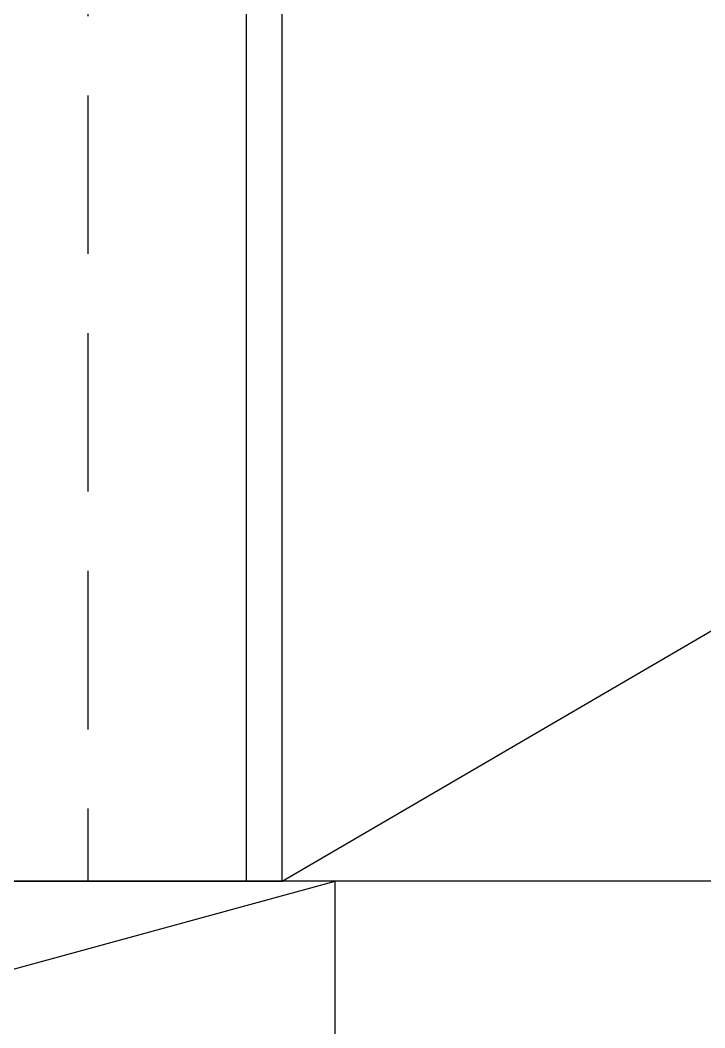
# Model space of a CAD drawing. Header units: inches. Extents: x -2661 to 42767, y -1222 to 9099.
# Drawn here: x -580.536 to -578.916, y 3381.482 to 3383.866 of the extents above; entities that cross this region are included whole.
import ezdxf

# ---------------------------------------------------------------- set-up
doc = ezdxf.new("R2010")
doc.units = ezdxf.units.IN
doc.header["$LTSCALE"] = 12
doc.header["$MEASUREMENT"] = 0
doc.layers.get('0').update_dxf_attribs({"linetype": 'CONTINUOUS'})
doc.layers.add('S-WOOD', color=3, linetype='CONTINUOUS')

# ---------------------------------------------------------------- blocks, each defined once
blk = doc.blocks.new('*U1284')
blk.add_lwpolyline([(1.5, -5.5), (0, -5.5), (0, 0), (1.5, 0)], close=True)
at = {"layer": 'S-WOOD', "color": 2}
blk.add_line((1.5, 0), (0, -5.5), dxfattribs=at)
blk = doc.blocks.new('*U1291')
at = {"layer": 'S-WOOD'}
h = blk.add_hatch(dxfattribs=at)
h.set_pattern_fill('ANSI33', color=1, scale=3, angle=45, style=0)
h.set_pattern_definition([(90, (0.25, -8.375), (-0.75, 1e-16), []), (90, (0.625, -8), (-0.75, 1e-16), [0.375, -0.1875])])
h.paths.add_polyline_path([(1.75, -11.875), (0, -11.875), (0, 0), (1.75, 0)])
at = {"color": 4}
blk.add_lwpolyline([(0, 0), (1.75, 0), (1.75, -11.875), (0, -11.875)], close=True, dxfattribs=at)
blk.add_lwpolyline([(1.75, -11.875), (0, -11.875), (0, 0), (1.75, 0)], close=True)
blk = doc.blocks.new('*U1267')
at = {"color": 0}
blk.add_line((0, 11.875), (20.34375, 0), dxfattribs=at)
blk.add_lwpolyline([(0, 11.875), (0, 0), (20.34375, 0), (20.34375, 11.875)], close=True)

msp = doc.modelspace()

# ---------------------------------------------------------------- block references
at = {"layer": 'S-WOOD', "xscale": -1}
msp.add_blockref('*U1291', (-579.91591, 3393.70355), dxfattribs=at)
at = {"layer": 'S-WOOD', "color": 2, "xscale": -1, "rotation": 180}
msp.add_blockref('*U1267', (-579.91591, 3393.70355), dxfattribs=at)
at = {"layer": 'S-WOOD', "xscale": -1, "rotation": 89.99999999999993}
msp.add_blockref('*U1284', (-585.29091, 3381.82855), dxfattribs=at)

doc.saveas('drawing.dxf')
